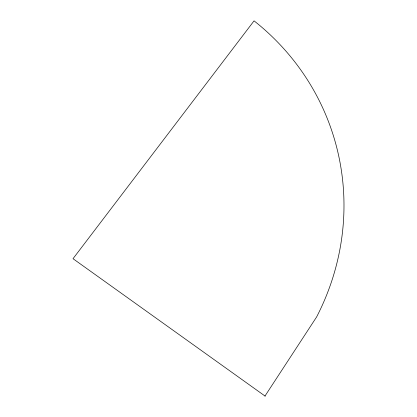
<?xml version="1.0" encoding="UTF-8"?>
<svg xmlns="http://www.w3.org/2000/svg" width="417" height="417" viewBox="0 0 417 417"><rect width="100%" height="100%" fill="white"/><g stroke="black" fill="none" stroke-linecap="round" stroke-linejoin="round"><path stroke-width="0.63" d="M264.951 396.082L316.607 316.972A256.372 244.414 -19.3 0 0 254.052 20.85L73.017 258.696L265.181 396.15"/></g></svg>
